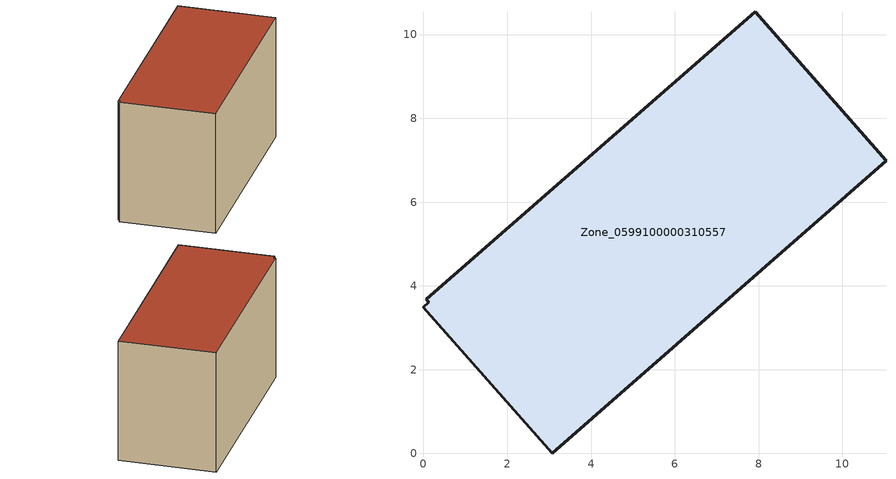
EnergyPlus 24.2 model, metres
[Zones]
Zone_0599100000310557
 floor ground (C_G): 0,3.49 0.13,3.61 0.07,3.68 7.92,10.55 11.04,6.99 3.07,0 z0
 wall outside (C_F): 0.13,3.61 0,3.49 3.07,0 11.04,6.99 7.92,10.55 0.07,3.68 0.13,3.61 z0:6.16
 roof outside (C_R): 7.92,10.55 0.07,3.68 0.13,3.61 0,3.49 3.07,0 11.04,6.99 z6.16
[BUILDING]
Pand.0599100000310557: North Axis=0; Terrain=City; Loads Convergence Tolerance Value=0.04; Temperature Convergence Tolerance Value=0.4; Solar Distribution=FullExterior; Maximum Number of Warmup Days=25; Minimum Number of Warmup Days=1
[Site:Location]
Rotterdam.The.Hague.AP_ZH_NLD Design_Conditions: Latitude=51.96; Longitude=4.45; Time Zone=1; Elevation=-4.5
[SITE:GROUNDTEMPERATURE:BUILDINGSURFACE]
18, 18, 18, 18, 18, 18, 18, 18, 18, 18, 18, 18
[MATERIAL] Thermal Absorptance=0.9; Solar Absorptance=0.7; Visible Absorptance=0.7
Name | Roughness | Thickness | Conductivity | Density | Specific Heat
G.TI.1946 | MediumSmooth | 0.15 | 1 | 540 | 1210
F.TI.1946 | Rough | 0.3 | 0.857143 | 1920 | 840
R.TI.1946 | MediumRough | 0.2 | 0.1 | 1500 | 1000
[CONSTRUCTION]
C_G: G.TI.1946
C_F: F.TI.1946
C_R: R.TI.1946
[ZONE]
Zone_0599100000310557: Type=1; Multiplier=1; Ceiling Height=Autocalculate; Volume=Autocalculate; Floor Area=autocalculate; Part of Total Floor Area=Yes
[ZONEINFILTRATION:DESIGNFLOWRATE]
Infil_Zone_0599100000310557: Zone or ZoneList or Space or SpaceList=Zone_0599100000310557; Schedule=AlwaysOn; Design Flow Rate Calculation Method=Flow/Area; Flow Rate per Floor Area=0.003; Constant Term Coefficient=1; Temperature Term Coefficient=0; Velocity Term Coefficient=0; Velocity Squared Term Coefficient=0
[HVACTEMPLATE:ZONE:IDEALLOADSAIRSYSTEM]
Zone_0599100000310557: Maximum Heating Supply Air Temperature=50; Minimum Cooling Supply Air Temperature=13; Maximum Heating Supply Air Humidity Ratio=0.0156; Minimum Cooling Supply Air Humidity Ratio=0.0077; Heating Limit=NoLimit; Cooling Limit=NoLimit; Dehumidification Control Type=ConstantSensibleHeatRatio; Cooling Sensible Heat Ratio=0.7; Dehumidification Setpoint=60; Humidification Control Type=None; Humidification Setpoint=30; Outdoor Air Method=None; Outdoor Air Flow Rate per Person=0.00944; Outdoor Air Flow Rate per Zone Floor Area=0; Outdoor Air Flow Rate per Zone=0; Demand Controlled Ventilation Type=None; Outdoor Air Economizer Type=NoEconomizer; Heat Recovery Type=None; Sensible Heat Recovery Effectiveness=0.7; Latent Heat Recovery Effectiveness=0.65
[ZONECONTROL:THERMOSTAT]
ThermostatControl_Zone_0599100000310557: Zone or ZoneList=Zone_0599100000310557; Control Type Schedule=DualSetpointControlType; Control 1=Thermostat_Zone_0599100000310557; Temperature Difference Between Cutout And Setpoint=0
[THERMOSTATSETPOINT:DUALSETPOINT]
Thermostat_Zone_0599100000310557: Heating Setpoint Temperature Schedule=HeatingSetpoint_Zone_0599100000310557; Cooling Setpoint Temperature Schedule=CoolingSetpoint_Zone_0599100000310557
[SCHEDULE:COMPACT]
HeatingSetpoint_Zone_0599100000310557: Through: 12/31, For: AllDays, Until: 24:00, 21
CoolingSetpoint_Zone_0599100000310557: Through: 12/31, For: AllDays, Until: 24:00, 24
DualSetpointControlType: Through: 12/31, For: AllDays, Until: 24:00, 4
AlwaysOn: Through: 12/31, For: AllDays, Until: 24:00, 1
